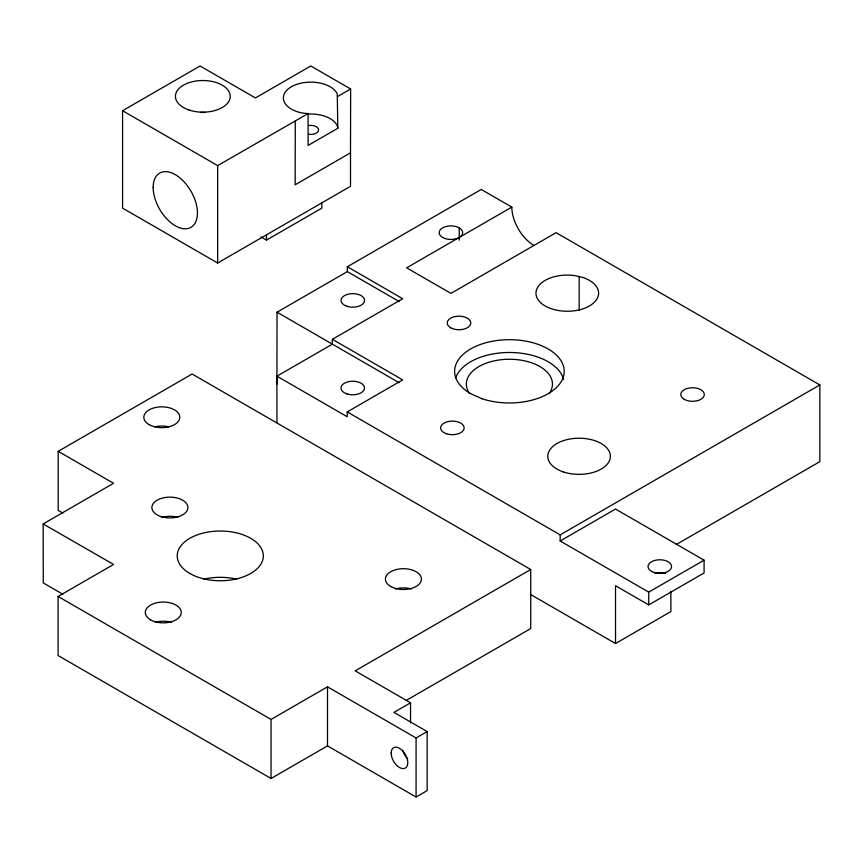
<?xml version="1.0" encoding="UTF-8"?>
<svg xmlns="http://www.w3.org/2000/svg" width="863" height="863" viewBox="0 0 863 863"><rect width="100%" height="100%" fill="white"/><g stroke="black" fill="none" stroke-linecap="round" stroke-linejoin="round"><path stroke-width="1.29" d="M276.926 384.111L277.034 312.201L347.336 271.618L399.224 301.575M308.091 113.549L303.69 113.215A27.4 15.814 0 0 1 291.414 86.753A27.4 15.814 0 0 1 337.25 93.84L337.832 128.263L308.091 145.426L308.091 113.549L295.286 120.949L295.146 184.79L350.507 152.827L350.637 88.986L310.788 65.976L255.426 97.94L200.076 65.976L122.578 110.723L122.578 208.123L217.659 263.021L350.507 186.322L350.507 152.827M347.336 271.618L347.336 266.753L402.687 298.717L332.384 339.299L332.277 344.229L276.926 376.182L276.926 422.751M337.832 96.386L350.637 88.986M260.96 236.894L266.505 240.087L321.856 208.134L321.856 202.837M347.336 266.753L481.241 189.45L511.824 207.098A31.316 18.08 60 0 0 533.97 245.448M62.74 513L58.209 510.378L58.209 451.327L192.115 374.013L530.723 569.504L530.723 628.566L406.333 700.378M511.824 207.098L406.656 267.821L450.939 293.388L556.106 232.665L819.85 384.941L819.85 461.64L676.236 544.553M62.859 594.24L43.269 582.924L43.15 523.938L113.56 483.28L58.209 451.327M276.926 376.182L347.217 416.764L347.217 411.91L402.687 379.893L332.384 339.299M410.54 722.946L410.54 702.806L393.938 712.396L427.142 731.565L427.142 790.627L416.074 797.024L327.509 745.891L271.047 778.48L58.091 655.535L58.091 596.473L113.56 564.456L43.15 523.938M347.217 411.91L560.173 534.866L819.85 384.941M560.173 534.866L560.173 540.993L615.524 509.041L704.089 560.173L704.089 572.956L648.739 604.909L615.524 585.74L615.524 643.518L670.885 611.565L670.885 591.403M58.091 596.473L271.047 719.429L327.509 686.829L416.074 737.962L427.142 731.565M530.723 569.504L355.189 670.853L410.54 702.806M560.173 540.993L648.739 592.126L704.089 560.173M122.578 110.723L217.659 165.61L295.286 120.949M399.224 382.751L277.034 312.201M530.292 594.305L615.524 643.518M337.832 128.263L337.25 125.718A27.4 15.814 0 0 0 307.206 114.132M648.739 592.126L648.739 604.909M579.159 276.613L579.159 310.249M459.235 227.875L459.235 237.293M459.235 237.465L459.235 240.151M416.074 737.962L416.074 797.024M327.509 686.829L327.509 745.891M271.047 719.429L271.047 778.48M266.505 234.801L266.505 240.087M217.659 165.61L217.659 263.021M469.623 393.625A43.053 24.854 0 0 1 509.407 359.256A43.053 24.854 0 0 1 549.181 393.625M203.808 579.202A43.053 24.854 0 0 1 236.753 579.202M154.919 426.807A18.004 10.399 0 0 1 168.706 426.807M455.567 378.221A54.8 31.64 0 0 1 510.432 352.482A54.8 31.64 0 0 1 563.582 379.386M155.297 622.309A18.004 10.399 0 0 1 171.23 622.309M161.91 517.379A18.004 10.399 0 0 1 177.843 517.379M407.703 758.879A11.737 6.775 60 0 1 402.741 750.281M654.844 573.205A11.737 6.775 0 0 1 665.686 573.474M395.448 588.944A18.004 10.399 0 0 1 411.381 588.944M200.464 112.46A27.4 15.814 0 0 1 205.232 112.46M308.76 125.534A7.832 4.52 0 0 1 318.609 129.892A7.832 4.52 0 0 1 308.76 134.261M582.935 277.508L575.384 275.707A31.316 18.08 0 0 0 536.441 296.311A31.316 18.08 0 0 0 585.243 307.983A31.316 18.08 0 0 0 582.935 277.508M482.007 398.728L470.659 393.701A54.8 31.64 0 0 1 490.659 341.597A54.8 31.64 0 0 1 563.992 374.078A54.8 31.64 0 0 1 482.007 398.728M346.883 393.884A11.737 6.775 0 0 0 364.499 388.005A11.737 6.775 0 0 0 346.883 382.136A11.737 6.775 0 0 0 346.883 393.884M563.42 471.942A31.316 18.08 0 0 0 610.389 456.29A31.316 18.08 0 0 0 563.42 440.637A31.316 18.08 0 0 0 563.42 471.942M346.937 306.279A11.737 6.775 0 0 0 364.553 300.41A11.737 6.775 0 0 0 346.937 294.542A11.737 6.775 0 0 0 346.937 306.279M651.511 571.36A11.737 6.775 0 0 0 671.155 568.318A11.737 6.775 0 0 0 656.775 560.011A11.737 6.775 0 0 0 651.511 571.36M189.838 573.464A43.053 24.854 0 0 0 261.867 562.32A43.053 24.854 0 0 0 209.137 531.878A43.053 24.854 0 0 0 189.838 573.464M442.633 237.465A11.737 6.775 0 0 0 462.277 234.423A11.737 6.775 0 0 0 447.897 226.117A11.737 6.775 0 0 0 442.633 237.465M684.24 399.321A11.737 6.775 0 0 0 703.884 396.279A11.737 6.775 0 0 0 689.505 387.983A11.737 6.775 0 0 0 684.24 399.321M446.516 433.765A11.737 6.775 0 0 0 464.132 427.886A11.737 6.775 0 0 0 446.516 422.018A11.737 6.775 0 0 0 446.516 433.765M450.702 327.757A11.737 6.775 0 0 0 470.346 324.715A11.737 6.775 0 0 0 455.966 316.408A11.737 6.775 0 0 0 450.702 327.757M150.54 619.807A18.004 10.399 0 0 0 180.658 615.146A18.004 10.399 0 0 0 158.609 602.417A18.004 10.399 0 0 0 150.54 619.807M160.874 516.527A18.004 10.399 0 0 0 187.886 507.52A18.004 10.399 0 0 0 160.874 498.523A18.004 10.399 0 0 0 160.874 516.527M149.083 424.585A18.004 10.399 0 0 0 179.202 419.925A18.004 10.399 0 0 0 157.152 407.196A18.004 10.399 0 0 0 149.083 424.585M391.166 753.108A11.737 6.775 60 0 0 403.625 768.599A11.737 6.775 60 0 0 403.625 751.997A11.737 6.775 60 0 0 391.166 753.108M390.68 586.441A18.004 10.399 0 0 0 420.81 581.781A18.004 10.399 0 0 0 398.749 569.051A18.004 10.399 0 0 0 390.68 586.441M153.161 187.433A31.316 18.08 60 0 0 186.376 228.749A31.316 18.08 60 0 0 186.376 184.466A31.316 18.08 60 0 0 153.161 187.433M189.148 110.043A27.4 15.814 0 0 0 230.248 96.343A27.4 15.814 0 0 0 189.148 82.643A27.4 15.814 0 0 0 189.148 110.043"/></g></svg>
